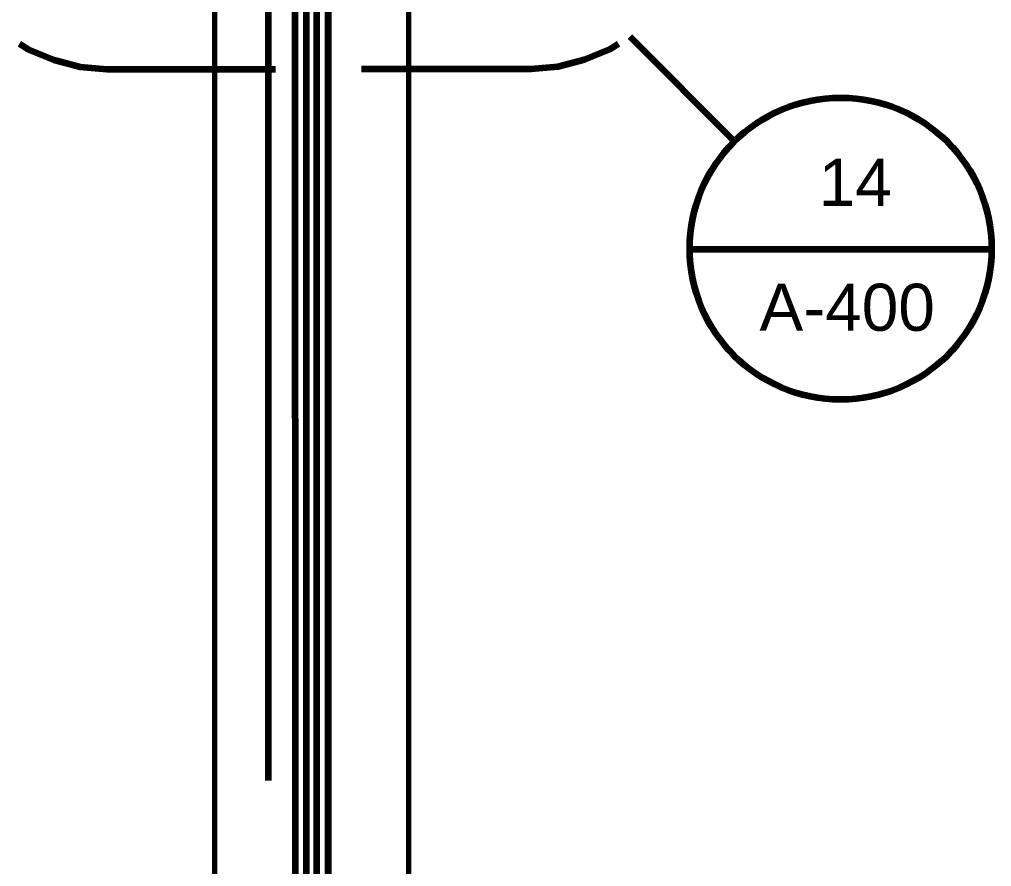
# Model space of a CAD drawing. Extents: x 3 to 185, y 0 to 385.
# Drawn here: x 82.35 to 104.94, y 155.95 to 175.63 of the extents above; entities that cross this region are included whole.
import ezdxf

# ---------------------------------------------------------------- set-up
doc = ezdxf.new("R2010")
doc.units = 0
doc.header["$MEASUREMENT"] = 0
for name, color, linetype, lineweight in [('Dt-Iden', 3, 'Continuous', 20), ('Dt-Line 3', 7, 'Continuous', 15), ('Dt-Text', 121, 'Continuous', 20)]:
    doc.layers.add(name, color=color, linetype=linetype, lineweight=lineweight)
doc.styles.get("Standard").update_dxf_attribs({"font": 'Arial.ttf'})

msp = doc.modelspace()

# ---------------------------------------------------------------- linework, layer by layer
at = {"layer": 'Dt-Iden', "linetype": 'Continuous', "lineweight": 211}
for p, q in [((88.135, 157.94667), (88.135, 177.94667)), ((98.98833, 172.77333), (96.535, 175.22668)), ((97.94833, 170.29333), (104.93501, 170.29333))]:
    msp.add_line(p, q, dxfattribs=at)
for points in [[(82.34833, 175.06667), (82.56167, 174.93333), (83.14833, 174.69333), (83.76167, 174.53334), (84.375, 174.48), (88.295, 174.48)], [(96.26834, 175.06667), (96.055, 174.93333), (95.46833, 174.69333), (94.855, 174.53334), (94.24167, 174.48), (90.295, 174.48)]]:
    msp.add_lwpolyline(points, dxfattribs=at)
msp.add_circle((101.42833, 170.30667), 3.50667, dxfattribs=at)
at = {"layer": 'Dt-Line 3', "linetype": 'Continuous', "lineweight": 140}
for p, q in [((89.015, 86.96), (89.015, 177.70667)), ((89.255, 86.96), (89.255, 177.70667))]:
    msp.add_line(p, q, dxfattribs=at)
at = {"layer": 'Dt-Line 3', "linetype": 'Continuous', "lineweight": 70}
for p, q in [((86.88167, 176.96), (86.88167, 87.70667)), ((91.38833, 176.96), (91.38833, 87.70667))]:
    msp.add_line(p, q, dxfattribs=at)
at = {"layer": 'Dt-Line 3', "linetype": 'Continuous', "lineweight": 140}
msp.add_lwpolyline([(89.52167, 177.70667), (89.52167, 86.96), (89.52167, 177.70667), (88.74833, 177.70667), (88.775, 86.96), (89.52167, 86.96)], dxfattribs=at)

# ---------------------------------------------------------------- texts
at = {"layer": 'Dt-Text', "char_height": 1.09375, "attachment_point": 1}
for s, insert in [('\\A1;14', (100.91733, 172.39408)), ('\\A1;A-400', (99.54142, 169.49098))]:
    msp.add_mtext(s, dxfattribs=dict(at, insert=insert))

doc.saveas('drawing.dxf')
